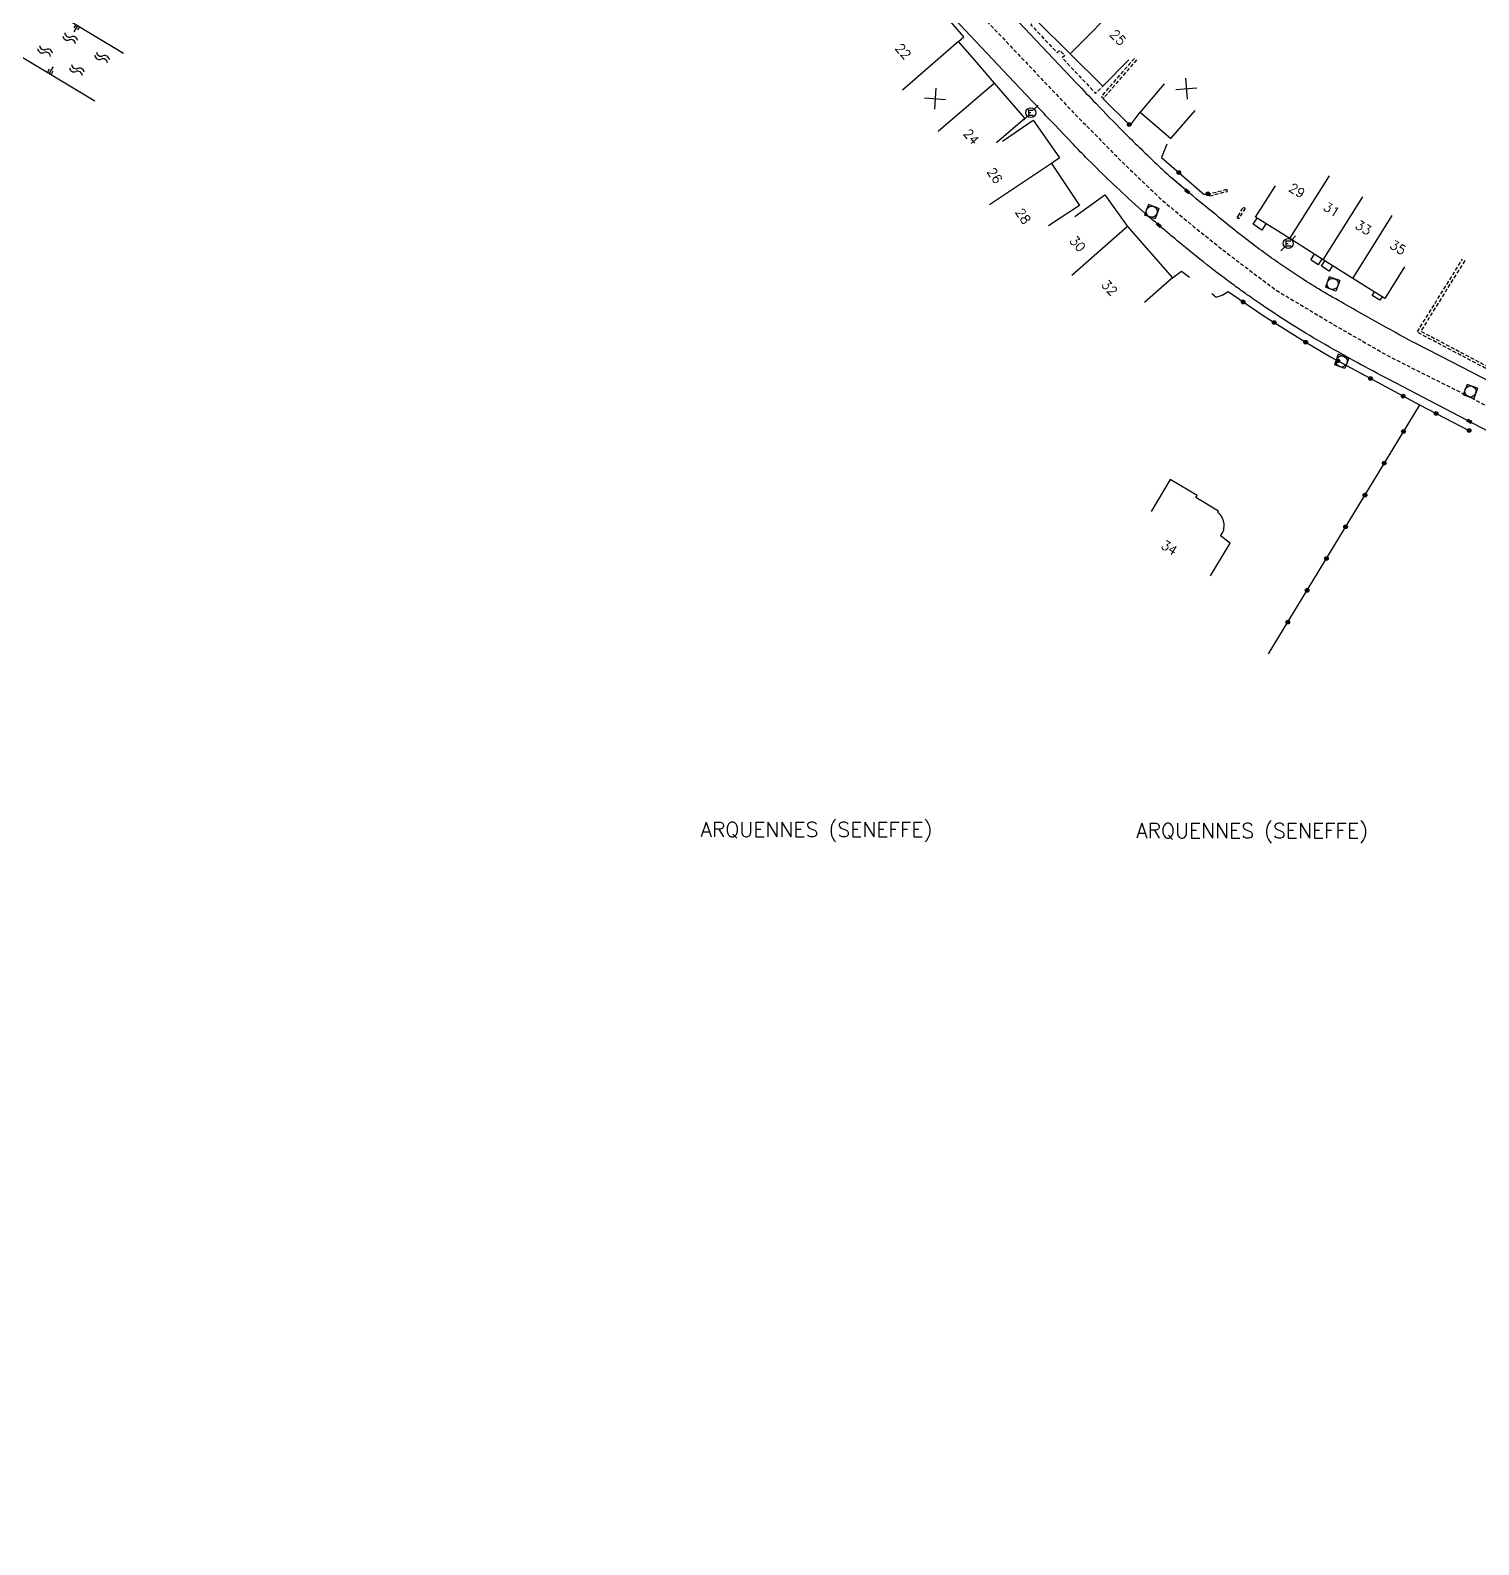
# Model space of a CAD drawing. Header units: millimetres. Extents: x 143000 to 144000, y 139000 to 140000.
# Drawn here: x 143364.8 to 143559.8, y 139391.1 to 139594.8 of the extents above; entities that cross this region are included whole.
import ezdxf
from ezdxf.enums import TextEntityAlignment as Align

# ---------------------------------------------------------------- set-up
doc = ezdxf.new("R2010")
doc.units = ezdxf.units.MM
doc.linetypes.add('DASHED', pattern=[0.75, 0.5, -0.25])
doc.layers.get('0').update_dxf_attribs({"linetype": 'CONTINUOUS'})
for name, color, linetype in [('W0001', 6, 'DASHED'), ('W0008', 7, 'CONTINUOUS'), ('W0100', 7, 'CONTINUOUS'), ('W0112', 1, 'DASHED'), ('W0211', 2, 'CONTINUOUS'), ('W0322', 7, 'CONTINUOUS'), ('W0400', 7, 'CONTINUOUS'), ('W0420', 7, 'CONTINUOUS'), ('W0471', 7, 'CONTINUOUS'), ('W0500', 5, 'DASHED'), ('W0515', 5, 'CONTINUOUS'), ('W0980', 7, 'CONTINUOUS'), ('W0991', 7, 'CONTINUOUS'), ('W1102', 7, 'CONTINUOUS')]:
    doc.layers.add(name, color=color, linetype=linetype)
doc.styles.get("Standard").update_dxf_attribs({"font": 'romans.shx', "width": 0.85})

# ---------------------------------------------------------------- blocks, each defined once
blk = doc.blocks.new('T420')
for p, q in [((0.75, 0.75), (-0.75, 0.75)), ((-0.75, 0.75), (-0.75, -0.75)), ((0.75, 0.75), (0.75, -0.75)), ((0.75, -0.75), (-0.75, -0.75))]:
    blk.add_line(p, q)
blk.add_ellipse((0, 0), major_axis=(-0.53, 0.53), ratio=1, start_param=3.926991, end_param=10.210176)
blk = doc.blocks.new('T400')
for p, q in [((-0.15, 0.3), (0.15, 0.3)), ((-0.15, -0.25), (-0.15, 0.3)), ((-0.15, 0.15), (0.15, 0.15)), ((-0.15, 0), (0.15, 0)), ((0.15, 0.3), (0.15, -0.25)), ((-0.15, -0.15), (0.15, -0.15)), ((-0.15, -0.25), (-0.15, -0.3)), ((-0.15, -0.3), (0.15, -0.3)), ((0.15, -0.3), (0.15, -0.25))]:
    blk.add_line(p, q)
blk = doc.blocks.new('T471')
for p, q in [((-0.333334, 0.333334), (-0.333334, -0.333334)), ((-0.333334, 0.333334), (0.333334, 0.333334)), ((-0.333334, 0), (0, 0)), ((0.500001, 0.500001), (1.000002, 1.000002)), ((-0.500001, -0.500001), (-1.000002, -1.000002)), ((-0.333334, -0.333334), (0.333334, -0.333334))]:
    blk.add_line(p, q)
blk.add_ellipse((0, 0), major_axis=(0.471405, 0.471405), ratio=1, start_param=5.4977871438, end_param=11.780972451)
blk = doc.blocks.new('t211o')
at = {"color": 0, "linetype": 'Continuous'}
for p, q in [((-0.29, 0.5), (-0.29, 0)), ((0, 1), (0, 0)), ((0.29, 0.5), (0.29, 0))]:
    blk.add_line(p, q, dxfattribs=at)
blk = doc.blocks.new('t500o')
at = {"color": 0, "linetype": 'Continuous'}
for centre, start, end in [((-0.5, 0.625), 216.8699, 323.1301), ((0.5, -0.125), 36.8699, 143.1301), ((0.5, -0.625), 36.8699, 143.1301), ((-0.5, 0.125), 216.8699, 323.1301)]:
    blk.add_arc(centre, 0.625, start, end, dxfattribs=at)
blk = doc.blocks.new('t322o')
at = {"color": 0, "linetype": 'Continuous'}
for radius in [0.25, 0.15]:
    blk.add_circle((0, 0), radius, dxfattribs=at)
blk = doc.blocks.new('t991o')
at = {"color": 0, "linetype": 'Continuous'}
for p, q in [((-1, 1), (1, -1)), ((-1, -1), (1, 1))]:
    blk.add_line(p, q, dxfattribs=at)

msp = doc.modelspace()

# ---------------------------------------------------------------- linework, layer by layer
at = {"layer": 'W0001', "flags": 128}
msp.add_lwpolyline([(143374.15, 139695.83), (143384.98, 139689.28), (143416.75, 139668.21), (143438.05, 139654.18), (143441.4, 139651.42), (143444.89, 139648.22), (143451.36, 139640.89), (143472.22, 139618.5), (143496.8, 139592.63), (143504.65, 139584.35), (143510.9, 139577.96), (143516.86, 139572.22), (143521.37, 139568.44), (143525.66, 139565.02), (143532.49, 139559.86), (143540.27, 139555.21), (143547.47, 139551.07), (143558.59, 139545.47), (143602.58, 139522.29), (143681.17, 139481.38), (143697.75, 139471.5), (143702.98, 139467.28), (143708.29, 139462.92), (143713.67, 139457.4), (143721.88, 139448.39), (143736.21, 139431.97), (143746.24, 139420.92), (143751.76, 139416.05), (143756.2, 139412.93), (143761.72, 139409.66), (143766.38, 139407.55), (143771.61, 139406.1), (143776.92, 139405.23), (143786.52, 139404.36), (143800.62, 139403.12), (143813.93, 139401.3), (143825.33, 139395.74)], dxfattribs=at)
at = {"layer": 'W0008', "flags": 128}
for points in [[(143802.51, 139956.29, 0.000002), (143824.96, 139979.62, 0.000766)], [(143454.99, 139641.37), (143484.38, 139610.21), (143486.22, 139608.3), (143505.64, 139587.71, 0.002893), (143508.26, 139584.96, 0.002088), (143511.92, 139581.19, 0.005713), (143512.24, 139580.88, 0.000436), (143516.39, 139576.84, 0.011062), (143517.53, 139575.78, 0.00508), (143520.09, 139573.56)]]:
    msp.add_lwpolyline(points, format="xyb", dxfattribs=at)
at = {"layer": 'W0008'}
for points in [[(143582.5, 139529.65), (143553.28, 139544.94), (143547.61, 139547.88, -0.006016), (143543.42, 139550.12, -0.005012), (143538.46, 139552.91, -0.009607), (143534.64, 139555.2, -0.009136), (143530.73, 139557.77, -0.004062), (143528.53, 139559.29, -0.005369), (143526.89, 139560.47, -0.00729), (143523.19, 139563.28, -0.006912), (143519.37, 139566.36, -0.001871), (143517.98, 139567.52, -0.002018), (143516.7, 139568.6, -0.007386), (143513.09, 139571.78, -0.007934), (143509.82, 139574.85, -0.004118), (143506.85, 139577.77, -0.006374), (143504.98, 139579.69, -0.000243), (143502.11, 139582.71, -0.000513), (143500.75, 139584.15), (143498.02, 139587.04), (143479.6, 139606.6)], [(143660.94, 139495.34), (143646.23, 139503.03), (143628.22, 139512.42), (143600.42, 139526.95), (143560.26, 139548.05), (143554.6, 139550.96), (143551.02, 139552.81, -0.005963), (143549.78, 139553.48, -0.001484), (143544.83, 139556.22, -0.00336), (143541.66, 139558.01, -0.003463), (143538.61, 139559.79, -0.009841), (143535.97, 139561.42, -0.007818), (143532.73, 139563.6, -0.006275), (143530.51, 139565.18, -0.005871), (143528.18, 139566.93, -0.007396), (143526.75, 139568.06, -0.001673), (143520.51, 139573.18, -0.008443), (143520.1, 139573.53, -0.002135), (143518.53, 139574.94)]]:
    msp.add_lwpolyline(points, format="xyb", dxfattribs=at)
for points in [[(143531.13, 139568.8), (143530.59, 139567.94), (143529.42, 139568.74), (143529.93, 139569.56)], [(143538.65, 139564.07), (143538.15, 139563.28), (143537.15, 139563.92), (143537.64, 139564.7)], [(143540.08, 139563.16), (143539.62, 139562.43), (143538.59, 139563.11), (143539.04, 139563.82)], [(143546.75, 139558.97), (143546.47, 139558.51), (143545.42, 139559.14), (143545.72, 139559.62)]]:
    msp.add_lwpolyline(points, dxfattribs=at)
at = {"layer": 'W0100', "flags": 128}
for points in [[(143501.32, 139602.78), (143497.81, 139599.22), (143500.49, 139596.57), (143500.14, 139596.22), (143504.78, 139591.64), (143509.16, 139587.31), (143512.68, 139590.87)], [(143494.88, 139579.72), (143498.66, 139582.99), (143494.58, 139587.72), (143492.2, 139590.49), (143489.75, 139593.32), (143490.48, 139593.97), (143485.41, 139599.82), (143481.63, 139596.54)], [(143517.44, 139587.62), (143514.19, 139583.83), (143518.34, 139580.26), (143521.6, 139584.05)], [(143495.68, 139579.89), (143499.79, 139582.75), (143503.33, 139577.66), (143502.26, 139576.91), (143506.02, 139571.27), (143501.86, 139568.5)], [(143549.78, 139562.98), (143547.14, 139558.73), (143542.84, 139561.41), (143538.84, 139563.94), (143534.32, 139566.8), (143529.73, 139569.69), (143532.39, 139573.92)], [(143505.39, 139569.76), (143509.46, 139572.67), (143512.49, 139568.41), (143518.55, 139561.51), (143514.79, 139558.21)]]:
    msp.add_lwpolyline(points, dxfattribs=at)
msp.add_lwpolyline([(143523.68, 139521.44), (143526.32, 139525.84), (143525.02, 139526.82), (143525.3, 139527.2, 0.083592), (143525.5, 139528.05, 0.165901), (143525.09, 139529.5, 0.094697), (143524.62, 139529.97), (143524.72, 139530.12), (143521.69, 139531.94), (143521.85, 139532.21), (143518.25, 139534.37), (143515.67, 139530.09)], format="xyb", dxfattribs=at)
at = {"layer": 'W0112', "flags": 128}
for points in [[(143500.14, 139596.22), (143499.48, 139595.56), (143503.04, 139591.82), (143503.37, 139592.13), (143504.04, 139591.46), (143503.69, 139591.13), (143508.2, 139586.34), (143509.16, 139587.31)], [(143513.7, 139590.84), (143509.24, 139585.65), (143508.98, 139585.88), (143513.43, 139591.07)], [(143557.87, 139563.83), (143551.96, 139554.34), (143575.57, 139541.88), (143575.42, 139541.6), (143575.69, 139541.46), (143576.52, 139542.73), (143581.13, 139543.86), (143581.22, 139543.52), (143576.74, 139542.42), (143575.81, 139541), (143574.95, 139541.45), (143575.1, 139541.73), (143551.47, 139554.21), (143557.57, 139564.02)]]:
    msp.add_lwpolyline(points, dxfattribs=at)
at = {"layer": 'W0112'}
msp.add_lwpolyline([(143523.45, 139572.77), (143523.52, 139572.54), (143525.93, 139573.15), (143525.87, 139573.39), (143523.45, 139572.77), (143523.69, 139572.84)], dxfattribs=at)
msp.add_lwpolyline([(143528.09, 139571.01), (143528.31, 139570.88), (143527.47, 139569.48), (143527.24, 139569.61), (143527.38, 139569.83)], close=True, dxfattribs=at)
at = {"layer": 'W0322'}
for points in [[(143509.17, 139585.67), (143512.85, 139582.03), (143514.19, 139583.83)], [(143517.77, 139579.5), (143517.07, 139577.69), (143522.8, 139572.75), (143523.42, 139572.85)], [(143518.55, 139561.51), (143519.78, 139562.41), (143520.85, 139561.63)], [(143523.84, 139559.42), (143524.42, 139558.94), (143525.25, 139559.19), (143526.04, 139559.66), (143530.89, 139556.34), (143536.4, 139552.89), (143539.8, 139550.9), (143551.77, 139544.43), (143558.51, 139540.95)], [(143531.47, 139510.92), (143551.77, 139544.36)]]:
    msp.add_lwpolyline(points, dxfattribs=at)
at = {"layer": 'W0515', "flags": 128}
for points in [[(143345.51, 139610.92), (143377.37, 139591.77)], [(143341.65, 139604.5), (143373.51, 139585.35)]]:
    msp.add_lwpolyline(points, dxfattribs=at)
at = {"layer": 'W1102', "flags": 128}
for points in [[(143504.78, 139591.64), (143511.8, 139598.76)], [(143489.75, 139593.32), (143482.19, 139586.77)], [(143494.58, 139587.72), (143487.01, 139581.19)], [(143502.26, 139576.91), (143493.94, 139571.36)], [(143534.32, 139566.8), (143539.67, 139575.25)], [(143538.84, 139563.94), (143544.18, 139572.4)], [(143542.84, 139561.41), (143548.12, 139569.9)], [(143512.49, 139568.41), (143504.98, 139561.82)]]:
    msp.add_lwpolyline(points, dxfattribs=at)

# ---------------------------------------------------------------- block references
at = {"layer": 'W0211'}
for p, rotation in [((143371.23, 139595.46), 148.9950074948261), ((143367.37, 139589.04), 328.9950074948261)]:
    msp.add_blockref('t211o', p, dxfattribs=dict(at, rotation=rotation))
at = {"layer": 'W0322'}
for p, rotation in [((143512.73, 139582.15), 315.2814424456206), ((143519.39, 139575.69), 319.2075983950572), ((143523.29, 139572.83), 9.409673241309385), ((143528.07, 139558.27), 325.5647290345275), ((143532.23, 139555.5), 327.9843886630452), ((143536.47, 139552.85), 329.6970306173739), ((143540.81, 139550.36), 331.5989341665099), ((143545.21, 139547.98), 331.5989341665099), ((143549.6, 139545.6), 331.5989341665099), ((143554.02, 139543.27), 332.6665089499818), ((143549.64, 139540.84), 58.73618015239486), ((143558.47, 139540.97), 332.6665089499818), ((143547.04, 139536.57), 58.73618015239486), ((143544.45, 139532.29), 58.73618015239486), ((143541.85, 139528.02), 58.73618015239486), ((143539.26, 139523.75), 58.73618015239486), ((143536.66, 139519.47), 58.73618015239486), ((143534.07, 139515.2), 58.73618015239486)]:
    msp.add_blockref('t322o', p, dxfattribs=dict(at, rotation=rotation))
at = {"layer": 'W0400'}
for p, rotation in [((143520.51, 139573.18), 228.4766053423548), ((143516.7, 139568.6), 49.92479067885061), ((143558.51, 139542.23), 61.85543889305018)]:
    msp.add_blockref('T400', p, dxfattribs=dict(at, rotation=rotation))
at = {"layer": 'W0420'}
for p, rotation in [((143515.75, 139570.42), 340.0004866433957), ((143515.76, 139570.42), 340.00048664339), ((143540.1, 139560.7), 340.0004866433957), ((143541.31, 139550.27), 340.0004866433957), ((143558.64, 139546.22), 340.0004866433957)]:
    msp.add_blockref('T420', p, dxfattribs=dict(at, rotation=rotation))
at = {"layer": 'W0471'}
for p in [(143499.48, 139583.75), (143534.12, 139566.15)]:
    msp.add_blockref('T471', p, dxfattribs=at)
at = {"layer": 'W0500'}
for p, rotation in [((143370.19, 139593.74), 328.9950074946529), ((143366.81, 139592.05), 329.2171166478796), ((143374.48, 139591.17), 328.9950074946529), ((143371.1, 139589.49), 329.2171166478796)]:
    msp.add_blockref('t500o', p, dxfattribs=dict(at, rotation=rotation))
at = {"layer": 'W0991'}
for p, rotation in [((143520.41, 139586.99), 319.3592367212606), ((143486.6, 139585.62), 310.9337812324233)]:
    msp.add_blockref('t991o', p, dxfattribs=dict(at, rotation=rotation))

# ---------------------------------------------------------------- texts
at = {"layer": 'W0980'}
for p in [(143470.62, 139487.15), (143529.25, 139486.99)]:
    msp.add_text('ARQUENNES (SENEFFE)', height=2, dxfattribs=at).set_placement(p, align=Align.MIDDLE)
at = {"layer": 'W0991'}
for s, rotation, p in [('25', 314.73, (143511.22, 139593.86)), ('22', 311.4, (143482.31, 139592)), ('24', 311.4, (143491.48, 139580.51)), ('26', 303.48, (143494.62, 139575.28)), ('29', 328.77, (143535.31, 139573.27)), ('31', 328.77, (143539.95, 139570.72)), ('28', 303.48, (143498.45, 139569.83)), ('33', 328.77, (143544.25, 139568.28)), ('30', 312.48, (143505.78, 139566.09)), ('35', 328.77, (143548.9, 139565.61)), ('32', 312.48, (143510.08, 139560.17)), ('34', 328.77, (143518.12, 139525.21))]:
    msp.add_text(s, height=1.25, rotation=rotation, dxfattribs=at).set_placement(p, align=Align.MIDDLE)

doc.saveas('drawing.dxf')
